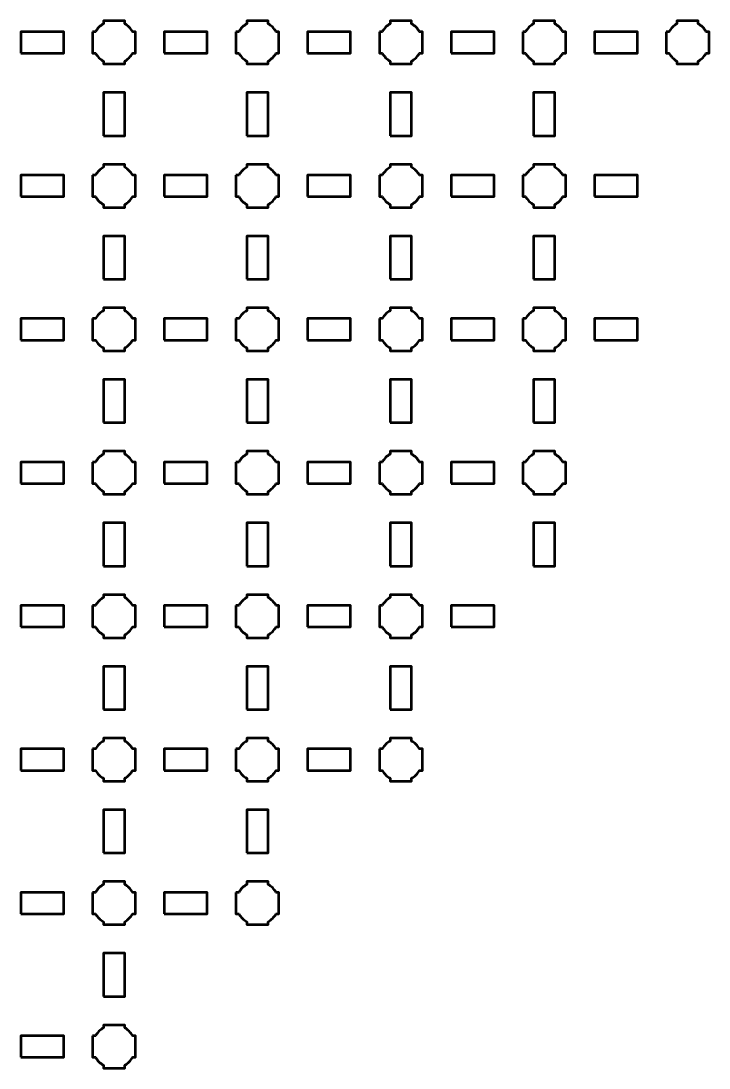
# Model space of a CAD drawing. Header units: centimetres. Extents: x -29.8 to 8.8, y -34.2 to 4.5.
# Drawn here: x -1.8 to 7.8, y -29.15 to -14.55 of the extents above; entities that cross this region are included whole.
import ezdxf

# ---------------------------------------------------------------- set-up
doc = ezdxf.new("R2010")
doc.units = ezdxf.units.CM
doc.header["$MEASUREMENT"] = 0
doc.layers.add('Layer 1', color=7, linetype='Continuous')

msp = doc.modelspace()

# ---------------------------------------------------------------- linework, layer by layer
at = {"layer": 'Layer 1', "lineweight": 53}
for points in [[(-1.8, -15), (-1.2, -15), (-1.2, -14.7), (-1.8, -14.7), (-1.8, -15)], [(0.2, -15), (0.8, -15), (0.8, -14.7), (0.2, -14.7), (0.2, -15)], [(2.2, -15), (2.8, -15), (2.8, -14.7), (2.2, -14.7), (2.2, -15)], [(4.2, -15), (4.8, -15), (4.8, -14.7), (4.2, -14.7), (4.2, -15)], [(6.2, -15), (6.8, -15), (6.8, -14.7), (6.2, -14.7), (6.2, -15)], [(-0.65, -16.15), (-0.35, -16.15), (-0.35, -15.55), (-0.65, -15.55), (-0.65, -16.15)], [(1.35, -16.15), (1.65, -16.15), (1.65, -15.55), (1.35, -15.55), (1.35, -16.15)], [(3.35, -16.15), (3.65, -16.15), (3.65, -15.55), (3.35, -15.55), (3.35, -16.15)], [(5.35, -16.15), (5.65, -16.15), (5.65, -15.55), (5.35, -15.55), (5.35, -16.15)], [(-1.8, -17), (-1.2, -17), (-1.2, -16.7), (-1.8, -16.7), (-1.8, -17)], [(0.2, -17), (0.8, -17), (0.8, -16.7), (0.2, -16.7), (0.2, -17)], [(2.2, -17), (2.8, -17), (2.8, -16.7), (2.2, -16.7), (2.2, -17)], [(4.2, -17), (4.8, -17), (4.8, -16.7), (4.2, -16.7), (4.2, -17)], [(6.2, -17), (6.8, -17), (6.8, -16.7), (6.2, -16.7), (6.2, -17)], [(-0.65, -18.15), (-0.35, -18.15), (-0.35, -17.55), (-0.65, -17.55), (-0.65, -18.15)], [(1.35, -18.15), (1.65, -18.15), (1.65, -17.55), (1.35, -17.55), (1.35, -18.15)], [(3.35, -18.15), (3.65, -18.15), (3.65, -17.55), (3.35, -17.55), (3.35, -18.15)], [(5.35, -18.15), (5.65, -18.15), (5.65, -17.55), (5.35, -17.55), (5.35, -18.15)], [(-1.8, -19), (-1.2, -19), (-1.2, -18.7), (-1.8, -18.7), (-1.8, -19)], [(0.2, -19), (0.8, -19), (0.8, -18.7), (0.2, -18.7), (0.2, -19)], [(2.2, -19), (2.8, -19), (2.8, -18.7), (2.2, -18.7), (2.2, -19)], [(4.2, -19), (4.8, -19), (4.8, -18.7), (4.2, -18.7), (4.2, -19)], [(6.2, -19), (6.8, -19), (6.8, -18.7), (6.2, -18.7), (6.2, -19)], [(-0.65, -20.15), (-0.35, -20.15), (-0.35, -19.55), (-0.65, -19.55), (-0.65, -20.15)], [(1.35, -20.15), (1.65, -20.15), (1.65, -19.55), (1.35, -19.55), (1.35, -20.15)], [(3.35, -20.15), (3.65, -20.15), (3.65, -19.55), (3.35, -19.55), (3.35, -20.15)], [(5.35, -20.15), (5.65, -20.15), (5.65, -19.55), (5.35, -19.55), (5.35, -20.15)], [(-1.8, -21), (-1.2, -21), (-1.2, -20.7), (-1.8, -20.7), (-1.8, -21)], [(0.2, -21), (0.8, -21), (0.8, -20.7), (0.2, -20.7), (0.2, -21)], [(2.2, -21), (2.8, -21), (2.8, -20.7), (2.2, -20.7), (2.2, -21)], [(4.2, -21), (4.8, -21), (4.8, -20.7), (4.2, -20.7), (4.2, -21)], [(-0.65, -22.15), (-0.35, -22.15), (-0.35, -21.55), (-0.65, -21.55), (-0.65, -22.15)], [(1.35, -22.15), (1.65, -22.15), (1.65, -21.55), (1.35, -21.55), (1.35, -22.15)], [(3.35, -22.15), (3.65, -22.15), (3.65, -21.55), (3.35, -21.55), (3.35, -22.15)], [(5.35, -22.15), (5.65, -22.15), (5.65, -21.55), (5.35, -21.55), (5.35, -22.15)], [(-1.8, -23), (-1.2, -23), (-1.2, -22.7), (-1.8, -22.7), (-1.8, -23)], [(0.2, -23), (0.8, -23), (0.8, -22.7), (0.2, -22.7), (0.2, -23)], [(2.2, -23), (2.8, -23), (2.8, -22.7), (2.2, -22.7), (2.2, -23)], [(4.2, -23), (4.8, -23), (4.8, -22.7), (4.2, -22.7), (4.2, -23)], [(-0.65, -24.15), (-0.35, -24.15), (-0.35, -23.55), (-0.65, -23.55), (-0.65, -24.15)], [(1.35, -24.15), (1.65, -24.15), (1.65, -23.55), (1.35, -23.55), (1.35, -24.15)], [(3.35, -24.15), (3.65, -24.15), (3.65, -23.55), (3.35, -23.55), (3.35, -24.15)], [(-1.8, -25), (-1.2, -25), (-1.2, -24.7), (-1.8, -24.7), (-1.8, -25)], [(0.2, -25), (0.8, -25), (0.8, -24.7), (0.2, -24.7), (0.2, -25)], [(2.2, -25), (2.8, -25), (2.8, -24.7), (2.2, -24.7), (2.2, -25)], [(-0.65, -26.15), (-0.35, -26.15), (-0.35, -25.55), (-0.65, -25.55), (-0.65, -26.15)], [(1.35, -26.15), (1.65, -26.15), (1.65, -25.55), (1.35, -25.55), (1.35, -26.15)], [(-1.8, -27), (-1.2, -27), (-1.2, -26.7), (-1.8, -26.7), (-1.8, -27)], [(0.2, -27), (0.8, -27), (0.8, -26.7), (0.2, -26.7), (0.2, -27)], [(-0.65, -28.15), (-0.35, -28.15), (-0.35, -27.55), (-0.65, -27.55), (-0.65, -28.15)], [(-1.8, -29), (-1.2, -29), (-1.2, -28.7), (-1.8, -28.7), (-1.8, -29)]]:
    msp.add_lwpolyline(points, close=True, dxfattribs=at)
for points in [[(-0.8, -14.7), (-0.8, -14.7), (-0.75985, -14.7), (-0.75985, -14.7), (-0.75985, -14.7), (-0.7335, -14.65447), (-0.69553, -14.6165), (-0.65, -14.59015), (-0.65, -14.59015), (-0.65, -14.59015), (-0.65, -14.55), (-0.65, -14.55), (-0.65, -14.55), (-0.65, -14.55), (-0.5, -14.55), (-0.5, -14.55), (-0.5, -14.55), (-0.5, -14.55), (-0.35, -14.55), (-0.35, -14.55), (-0.35, -14.55), (-0.35, -14.55), (-0.35, -14.59015), (-0.35, -14.59015), (-0.35, -14.59015), (-0.30447, -14.6165), (-0.2665, -14.65447), (-0.24015, -14.7), (-0.24015, -14.7), (-0.24015, -14.7), (-0.2, -14.7), (-0.2, -14.7), (-0.2, -14.7), (-0.2, -14.7), (-0.2, -14.85), (-0.2, -14.85), (-0.2, -14.85), (-0.2, -14.85), (-0.2, -15), (-0.2, -15), (-0.2, -15), (-0.2, -15), (-0.24015, -15), (-0.24015, -15), (-0.24015, -15), (-0.2665, -15.04553), (-0.30447, -15.0835), (-0.35, -15.10985), (-0.35, -15.10985), (-0.35, -15.10985), (-0.35, -15.15), (-0.35, -15.15), (-0.35, -15.15), (-0.35, -15.15), (-0.5, -15.15), (-0.5, -15.15), (-0.5, -15.15), (-0.5, -15.15), (-0.65, -15.15), (-0.65, -15.15), (-0.65, -15.15), (-0.65, -15.15), (-0.65, -15.10985), (-0.65, -15.10985), (-0.65, -15.10985), (-0.69553, -15.0835), (-0.7335, -15.04553), (-0.75985, -15), (-0.75985, -15), (-0.75985, -15), (-0.8, -15), (-0.8, -15), (-0.8, -15), (-0.8, -15), (-0.8, -14.85), (-0.8, -14.85), (-0.8, -14.85), (-0.8, -14.85), (-0.8, -14.7), (-0.8, -14.7)], [(1.2, -14.7), (1.2, -14.7), (1.24015, -14.7), (1.24015, -14.7), (1.24015, -14.7), (1.2665, -14.65447), (1.30447, -14.6165), (1.35, -14.59015), (1.35, -14.59015), (1.35, -14.59015), (1.35, -14.55), (1.35, -14.55), (1.35, -14.55), (1.35, -14.55), (1.5, -14.55), (1.5, -14.55), (1.5, -14.55), (1.5, -14.55), (1.65, -14.55), (1.65, -14.55), (1.65, -14.55), (1.65, -14.55), (1.65, -14.59015), (1.65, -14.59015), (1.65, -14.59015), (1.69553, -14.6165), (1.7335, -14.65447), (1.75985, -14.7), (1.75985, -14.7), (1.75985, -14.7), (1.8, -14.7), (1.8, -14.7), (1.8, -14.7), (1.8, -14.7), (1.8, -14.85), (1.8, -14.85), (1.8, -14.85), (1.8, -14.85), (1.8, -15), (1.8, -15), (1.8, -15), (1.8, -15), (1.75985, -15), (1.75985, -15), (1.75985, -15), (1.7335, -15.04553), (1.69553, -15.0835), (1.65, -15.10985), (1.65, -15.10985), (1.65, -15.10985), (1.65, -15.15), (1.65, -15.15), (1.65, -15.15), (1.65, -15.15), (1.5, -15.15), (1.5, -15.15), (1.5, -15.15), (1.5, -15.15), (1.35, -15.15), (1.35, -15.15), (1.35, -15.15), (1.35, -15.15), (1.35, -15.10985), (1.35, -15.10985), (1.35, -15.10985), (1.30447, -15.0835), (1.2665, -15.04553), (1.24015, -15), (1.24015, -15), (1.24015, -15), (1.2, -15), (1.2, -15), (1.2, -15), (1.2, -15), (1.2, -14.85), (1.2, -14.85), (1.2, -14.85), (1.2, -14.85), (1.2, -14.7), (1.2, -14.7)], [(3.2, -14.7), (3.2, -14.7), (3.24015, -14.7), (3.24015, -14.7), (3.24015, -14.7), (3.2665, -14.65447), (3.30447, -14.6165), (3.35, -14.59015), (3.35, -14.59015), (3.35, -14.59015), (3.35, -14.55), (3.35, -14.55), (3.35, -14.55), (3.35, -14.55), (3.5, -14.55), (3.5, -14.55), (3.5, -14.55), (3.5, -14.55), (3.65, -14.55), (3.65, -14.55), (3.65, -14.55), (3.65, -14.55), (3.65, -14.59015), (3.65, -14.59015), (3.65, -14.59015), (3.69553, -14.6165), (3.7335, -14.65447), (3.75985, -14.7), (3.75985, -14.7), (3.75985, -14.7), (3.8, -14.7), (3.8, -14.7), (3.8, -14.7), (3.8, -14.7), (3.8, -14.85), (3.8, -14.85), (3.8, -14.85), (3.8, -14.85), (3.8, -15), (3.8, -15), (3.8, -15), (3.8, -15), (3.75985, -15), (3.75985, -15), (3.75985, -15), (3.7335, -15.04553), (3.69553, -15.0835), (3.65, -15.10985), (3.65, -15.10985), (3.65, -15.10985), (3.65, -15.15), (3.65, -15.15), (3.65, -15.15), (3.65, -15.15), (3.5, -15.15), (3.5, -15.15), (3.5, -15.15), (3.5, -15.15), (3.35, -15.15), (3.35, -15.15), (3.35, -15.15), (3.35, -15.15), (3.35, -15.10985), (3.35, -15.10985), (3.35, -15.10985), (3.30447, -15.0835), (3.2665, -15.04553), (3.24015, -15), (3.24015, -15), (3.24015, -15), (3.2, -15), (3.2, -15), (3.2, -15), (3.2, -15), (3.2, -14.85), (3.2, -14.85), (3.2, -14.85), (3.2, -14.85), (3.2, -14.7), (3.2, -14.7)], [(5.2, -14.7), (5.2, -14.7), (5.24015, -14.7), (5.24015, -14.7), (5.24015, -14.7), (5.2665, -14.65447), (5.30447, -14.6165), (5.35, -14.59015), (5.35, -14.59015), (5.35, -14.59015), (5.35, -14.55), (5.35, -14.55), (5.35, -14.55), (5.35, -14.55), (5.5, -14.55), (5.5, -14.55), (5.5, -14.55), (5.5, -14.55), (5.65, -14.55), (5.65, -14.55), (5.65, -14.55), (5.65, -14.55), (5.65, -14.59015), (5.65, -14.59015), (5.65, -14.59015), (5.69553, -14.6165), (5.7335, -14.65447), (5.75985, -14.7), (5.75985, -14.7), (5.75985, -14.7), (5.8, -14.7), (5.8, -14.7), (5.8, -14.7), (5.8, -14.7), (5.8, -14.85), (5.8, -14.85), (5.8, -14.85), (5.8, -14.85), (5.8, -15), (5.8, -15), (5.8, -15), (5.8, -15), (5.75985, -15), (5.75985, -15), (5.75985, -15), (5.7335, -15.04553), (5.69553, -15.0835), (5.65, -15.10985), (5.65, -15.10985), (5.65, -15.10985), (5.65, -15.15), (5.65, -15.15), (5.65, -15.15), (5.65, -15.15), (5.5, -15.15), (5.5, -15.15), (5.5, -15.15), (5.5, -15.15), (5.35, -15.15), (5.35, -15.15), (5.35, -15.15), (5.35, -15.15), (5.35, -15.10985), (5.35, -15.10985), (5.35, -15.10985), (5.30447, -15.0835), (5.2665, -15.04553), (5.24015, -15), (5.24015, -15), (5.24015, -15), (5.2, -15), (5.2, -15), (5.2, -15), (5.2, -15), (5.2, -14.85), (5.2, -14.85), (5.2, -14.85), (5.2, -14.85), (5.2, -14.7), (5.2, -14.7)], [(7.2, -14.7), (7.2, -14.7), (7.24015, -14.7), (7.24015, -14.7), (7.24015, -14.7), (7.2665, -14.65447), (7.30447, -14.6165), (7.35, -14.59015), (7.35, -14.59015), (7.35, -14.59015), (7.35, -14.55), (7.35, -14.55), (7.35, -14.55), (7.35, -14.55), (7.5, -14.55), (7.5, -14.55), (7.5, -14.55), (7.5, -14.55), (7.65, -14.55), (7.65, -14.55), (7.65, -14.55), (7.65, -14.55), (7.65, -14.59015), (7.65, -14.59015), (7.65, -14.59015), (7.69553, -14.6165), (7.7335, -14.65447), (7.75985, -14.7), (7.75985, -14.7), (7.75985, -14.7), (7.8, -14.7), (7.8, -14.7), (7.8, -14.7), (7.8, -14.7), (7.8, -14.85), (7.8, -14.85), (7.8, -14.85), (7.8, -14.85), (7.8, -15), (7.8, -15), (7.8, -15), (7.8, -15), (7.75985, -15), (7.75985, -15), (7.75985, -15), (7.7335, -15.04553), (7.69553, -15.0835), (7.65, -15.10985), (7.65, -15.10985), (7.65, -15.10985), (7.65, -15.15), (7.65, -15.15), (7.65, -15.15), (7.65, -15.15), (7.5, -15.15), (7.5, -15.15), (7.5, -15.15), (7.5, -15.15), (7.35, -15.15), (7.35, -15.15), (7.35, -15.15), (7.35, -15.15), (7.35, -15.10985), (7.35, -15.10985), (7.35, -15.10985), (7.30447, -15.0835), (7.2665, -15.04553), (7.24015, -15), (7.24015, -15), (7.24015, -15), (7.2, -15), (7.2, -15), (7.2, -15), (7.2, -15), (7.2, -14.85), (7.2, -14.85), (7.2, -14.85), (7.2, -14.85), (7.2, -14.7), (7.2, -14.7)], [(-0.8, -16.7), (-0.8, -16.7), (-0.75985, -16.7), (-0.75985, -16.7), (-0.75985, -16.7), (-0.7335, -16.65447), (-0.69553, -16.6165), (-0.65, -16.59015), (-0.65, -16.59015), (-0.65, -16.59015), (-0.65, -16.55), (-0.65, -16.55), (-0.65, -16.55), (-0.65, -16.55), (-0.5, -16.55), (-0.5, -16.55), (-0.5, -16.55), (-0.5, -16.55), (-0.35, -16.55), (-0.35, -16.55), (-0.35, -16.55), (-0.35, -16.55), (-0.35, -16.59015), (-0.35, -16.59015), (-0.35, -16.59015), (-0.30447, -16.6165), (-0.2665, -16.65447), (-0.24015, -16.7), (-0.24015, -16.7), (-0.24015, -16.7), (-0.2, -16.7), (-0.2, -16.7), (-0.2, -16.7), (-0.2, -16.7), (-0.2, -16.85), (-0.2, -16.85), (-0.2, -16.85), (-0.2, -16.85), (-0.2, -17), (-0.2, -17), (-0.2, -17), (-0.2, -17), (-0.24015, -17), (-0.24015, -17), (-0.24015, -17), (-0.2665, -17.04553), (-0.30447, -17.0835), (-0.35, -17.10985), (-0.35, -17.10985), (-0.35, -17.10985), (-0.35, -17.15), (-0.35, -17.15), (-0.35, -17.15), (-0.35, -17.15), (-0.5, -17.15), (-0.5, -17.15), (-0.5, -17.15), (-0.5, -17.15), (-0.65, -17.15), (-0.65, -17.15), (-0.65, -17.15), (-0.65, -17.15), (-0.65, -17.10985), (-0.65, -17.10985), (-0.65, -17.10985), (-0.69553, -17.0835), (-0.7335, -17.04553), (-0.75985, -17), (-0.75985, -17), (-0.75985, -17), (-0.8, -17), (-0.8, -17), (-0.8, -17), (-0.8, -17), (-0.8, -16.85), (-0.8, -16.85), (-0.8, -16.85), (-0.8, -16.85), (-0.8, -16.7), (-0.8, -16.7)], [(1.2, -16.7), (1.2, -16.7), (1.24015, -16.7), (1.24015, -16.7), (1.24015, -16.7), (1.2665, -16.65447), (1.30447, -16.6165), (1.35, -16.59015), (1.35, -16.59015), (1.35, -16.59015), (1.35, -16.55), (1.35, -16.55), (1.35, -16.55), (1.35, -16.55), (1.5, -16.55), (1.5, -16.55), (1.5, -16.55), (1.5, -16.55), (1.65, -16.55), (1.65, -16.55), (1.65, -16.55), (1.65, -16.55), (1.65, -16.59015), (1.65, -16.59015), (1.65, -16.59015), (1.69553, -16.6165), (1.7335, -16.65447), (1.75985, -16.7), (1.75985, -16.7), (1.75985, -16.7), (1.8, -16.7), (1.8, -16.7), (1.8, -16.7), (1.8, -16.7), (1.8, -16.85), (1.8, -16.85), (1.8, -16.85), (1.8, -16.85), (1.8, -17), (1.8, -17), (1.8, -17), (1.8, -17), (1.75985, -17), (1.75985, -17), (1.75985, -17), (1.7335, -17.04553), (1.69553, -17.0835), (1.65, -17.10985), (1.65, -17.10985), (1.65, -17.10985), (1.65, -17.15), (1.65, -17.15), (1.65, -17.15), (1.65, -17.15), (1.5, -17.15), (1.5, -17.15), (1.5, -17.15), (1.5, -17.15), (1.35, -17.15), (1.35, -17.15), (1.35, -17.15), (1.35, -17.15), (1.35, -17.10985), (1.35, -17.10985), (1.35, -17.10985), (1.30447, -17.0835), (1.2665, -17.04553), (1.24015, -17), (1.24015, -17), (1.24015, -17), (1.2, -17), (1.2, -17), (1.2, -17), (1.2, -17), (1.2, -16.85), (1.2, -16.85), (1.2, -16.85), (1.2, -16.85), (1.2, -16.7), (1.2, -16.7)], [(3.2, -16.7), (3.2, -16.7), (3.24015, -16.7), (3.24015, -16.7), (3.24015, -16.7), (3.2665, -16.65447), (3.30447, -16.6165), (3.35, -16.59015), (3.35, -16.59015), (3.35, -16.59015), (3.35, -16.55), (3.35, -16.55), (3.35, -16.55), (3.35, -16.55), (3.5, -16.55), (3.5, -16.55), (3.5, -16.55), (3.5, -16.55), (3.65, -16.55), (3.65, -16.55), (3.65, -16.55), (3.65, -16.55), (3.65, -16.59015), (3.65, -16.59015), (3.65, -16.59015), (3.69553, -16.6165), (3.7335, -16.65447), (3.75985, -16.7), (3.75985, -16.7), (3.75985, -16.7), (3.8, -16.7), (3.8, -16.7), (3.8, -16.7), (3.8, -16.7), (3.8, -16.85), (3.8, -16.85), (3.8, -16.85), (3.8, -16.85), (3.8, -17), (3.8, -17), (3.8, -17), (3.8, -17), (3.75985, -17), (3.75985, -17), (3.75985, -17), (3.7335, -17.04553), (3.69553, -17.0835), (3.65, -17.10985), (3.65, -17.10985), (3.65, -17.10985), (3.65, -17.15), (3.65, -17.15), (3.65, -17.15), (3.65, -17.15), (3.5, -17.15), (3.5, -17.15), (3.5, -17.15), (3.5, -17.15), (3.35, -17.15), (3.35, -17.15), (3.35, -17.15), (3.35, -17.15), (3.35, -17.10985), (3.35, -17.10985), (3.35, -17.10985), (3.30447, -17.0835), (3.2665, -17.04553), (3.24015, -17), (3.24015, -17), (3.24015, -17), (3.2, -17), (3.2, -17), (3.2, -17), (3.2, -17), (3.2, -16.85), (3.2, -16.85), (3.2, -16.85), (3.2, -16.85), (3.2, -16.7), (3.2, -16.7)], [(5.2, -16.7), (5.2, -16.7), (5.24015, -16.7), (5.24015, -16.7), (5.24015, -16.7), (5.2665, -16.65447), (5.30447, -16.6165), (5.35, -16.59015), (5.35, -16.59015), (5.35, -16.59015), (5.35, -16.55), (5.35, -16.55), (5.35, -16.55), (5.35, -16.55), (5.5, -16.55), (5.5, -16.55), (5.5, -16.55), (5.5, -16.55), (5.65, -16.55), (5.65, -16.55), (5.65, -16.55), (5.65, -16.55), (5.65, -16.59015), (5.65, -16.59015), (5.65, -16.59015), (5.69553, -16.6165), (5.7335, -16.65447), (5.75985, -16.7), (5.75985, -16.7), (5.75985, -16.7), (5.8, -16.7), (5.8, -16.7), (5.8, -16.7), (5.8, -16.7), (5.8, -16.85), (5.8, -16.85), (5.8, -16.85), (5.8, -16.85), (5.8, -17), (5.8, -17), (5.8, -17), (5.8, -17), (5.75985, -17), (5.75985, -17), (5.75985, -17), (5.7335, -17.04553), (5.69553, -17.0835), (5.65, -17.10985), (5.65, -17.10985), (5.65, -17.10985), (5.65, -17.15), (5.65, -17.15), (5.65, -17.15), (5.65, -17.15), (5.5, -17.15), (5.5, -17.15), (5.5, -17.15), (5.5, -17.15), (5.35, -17.15), (5.35, -17.15), (5.35, -17.15), (5.35, -17.15), (5.35, -17.10985), (5.35, -17.10985), (5.35, -17.10985), (5.30447, -17.0835), (5.2665, -17.04553), (5.24015, -17), (5.24015, -17), (5.24015, -17), (5.2, -17), (5.2, -17), (5.2, -17), (5.2, -17), (5.2, -16.85), (5.2, -16.85), (5.2, -16.85), (5.2, -16.85), (5.2, -16.7), (5.2, -16.7)], [(-0.8, -18.7), (-0.8, -18.7), (-0.75985, -18.7), (-0.75985, -18.7), (-0.75985, -18.7), (-0.7335, -18.65447), (-0.69553, -18.6165), (-0.65, -18.59015), (-0.65, -18.59015), (-0.65, -18.59015), (-0.65, -18.55), (-0.65, -18.55), (-0.65, -18.55), (-0.65, -18.55), (-0.5, -18.55), (-0.5, -18.55), (-0.5, -18.55), (-0.5, -18.55), (-0.35, -18.55), (-0.35, -18.55), (-0.35, -18.55), (-0.35, -18.55), (-0.35, -18.59015), (-0.35, -18.59015), (-0.35, -18.59015), (-0.30447, -18.6165), (-0.2665, -18.65447), (-0.24015, -18.7), (-0.24015, -18.7), (-0.24015, -18.7), (-0.2, -18.7), (-0.2, -18.7), (-0.2, -18.7), (-0.2, -18.7), (-0.2, -18.85), (-0.2, -18.85), (-0.2, -18.85), (-0.2, -18.85), (-0.2, -19), (-0.2, -19), (-0.2, -19), (-0.2, -19), (-0.24015, -19), (-0.24015, -19), (-0.24015, -19), (-0.2665, -19.04553), (-0.30447, -19.0835), (-0.35, -19.10985), (-0.35, -19.10985), (-0.35, -19.10985), (-0.35, -19.15), (-0.35, -19.15), (-0.35, -19.15), (-0.35, -19.15), (-0.5, -19.15), (-0.5, -19.15), (-0.5, -19.15), (-0.5, -19.15), (-0.65, -19.15), (-0.65, -19.15), (-0.65, -19.15), (-0.65, -19.15), (-0.65, -19.10985), (-0.65, -19.10985), (-0.65, -19.10985), (-0.69553, -19.0835), (-0.7335, -19.04553), (-0.75985, -19), (-0.75985, -19), (-0.75985, -19), (-0.8, -19), (-0.8, -19), (-0.8, -19), (-0.8, -19), (-0.8, -18.85), (-0.8, -18.85), (-0.8, -18.85), (-0.8, -18.85), (-0.8, -18.7), (-0.8, -18.7)], [(1.2, -18.7), (1.2, -18.7), (1.24015, -18.7), (1.24015, -18.7), (1.24015, -18.7), (1.2665, -18.65447), (1.30447, -18.6165), (1.35, -18.59015), (1.35, -18.59015), (1.35, -18.59015), (1.35, -18.55), (1.35, -18.55), (1.35, -18.55), (1.35, -18.55), (1.5, -18.55), (1.5, -18.55), (1.5, -18.55), (1.5, -18.55), (1.65, -18.55), (1.65, -18.55), (1.65, -18.55), (1.65, -18.55), (1.65, -18.59015), (1.65, -18.59015), (1.65, -18.59015), (1.69553, -18.6165), (1.7335, -18.65447), (1.75985, -18.7), (1.75985, -18.7), (1.75985, -18.7), (1.8, -18.7), (1.8, -18.7), (1.8, -18.7), (1.8, -18.7), (1.8, -18.85), (1.8, -18.85), (1.8, -18.85), (1.8, -18.85), (1.8, -19), (1.8, -19), (1.8, -19), (1.8, -19), (1.75985, -19), (1.75985, -19), (1.75985, -19), (1.7335, -19.04553), (1.69553, -19.0835), (1.65, -19.10985), (1.65, -19.10985), (1.65, -19.10985), (1.65, -19.15), (1.65, -19.15), (1.65, -19.15), (1.65, -19.15), (1.5, -19.15), (1.5, -19.15), (1.5, -19.15), (1.5, -19.15), (1.35, -19.15), (1.35, -19.15), (1.35, -19.15), (1.35, -19.15), (1.35, -19.10985), (1.35, -19.10985), (1.35, -19.10985), (1.30447, -19.0835), (1.2665, -19.04553), (1.24015, -19), (1.24015, -19), (1.24015, -19), (1.2, -19), (1.2, -19), (1.2, -19), (1.2, -19), (1.2, -18.85), (1.2, -18.85), (1.2, -18.85), (1.2, -18.85), (1.2, -18.7), (1.2, -18.7)], [(3.2, -18.7), (3.2, -18.7), (3.24015, -18.7), (3.24015, -18.7), (3.24015, -18.7), (3.2665, -18.65447), (3.30447, -18.6165), (3.35, -18.59015), (3.35, -18.59015), (3.35, -18.59015), (3.35, -18.55), (3.35, -18.55), (3.35, -18.55), (3.35, -18.55), (3.5, -18.55), (3.5, -18.55), (3.5, -18.55), (3.5, -18.55), (3.65, -18.55), (3.65, -18.55), (3.65, -18.55), (3.65, -18.55), (3.65, -18.59015), (3.65, -18.59015), (3.65, -18.59015), (3.69553, -18.6165), (3.7335, -18.65447), (3.75985, -18.7), (3.75985, -18.7), (3.75985, -18.7), (3.8, -18.7), (3.8, -18.7), (3.8, -18.7), (3.8, -18.7), (3.8, -18.85), (3.8, -18.85), (3.8, -18.85), (3.8, -18.85), (3.8, -19), (3.8, -19), (3.8, -19), (3.8, -19), (3.75985, -19), (3.75985, -19), (3.75985, -19), (3.7335, -19.04553), (3.69553, -19.0835), (3.65, -19.10985), (3.65, -19.10985), (3.65, -19.10985), (3.65, -19.15), (3.65, -19.15), (3.65, -19.15), (3.65, -19.15), (3.5, -19.15), (3.5, -19.15), (3.5, -19.15), (3.5, -19.15), (3.35, -19.15), (3.35, -19.15), (3.35, -19.15), (3.35, -19.15), (3.35, -19.10985), (3.35, -19.10985), (3.35, -19.10985), (3.30447, -19.0835), (3.2665, -19.04553), (3.24015, -19), (3.24015, -19), (3.24015, -19), (3.2, -19), (3.2, -19), (3.2, -19), (3.2, -19), (3.2, -18.85), (3.2, -18.85), (3.2, -18.85), (3.2, -18.85), (3.2, -18.7), (3.2, -18.7)], [(5.2, -18.7), (5.2, -18.7), (5.24015, -18.7), (5.24015, -18.7), (5.24015, -18.7), (5.2665, -18.65447), (5.30447, -18.6165), (5.35, -18.59015), (5.35, -18.59015), (5.35, -18.59015), (5.35, -18.55), (5.35, -18.55), (5.35, -18.55), (5.35, -18.55), (5.5, -18.55), (5.5, -18.55), (5.5, -18.55), (5.5, -18.55), (5.65, -18.55), (5.65, -18.55), (5.65, -18.55), (5.65, -18.55), (5.65, -18.59015), (5.65, -18.59015), (5.65, -18.59015), (5.69553, -18.6165), (5.7335, -18.65447), (5.75985, -18.7), (5.75985, -18.7), (5.75985, -18.7), (5.8, -18.7), (5.8, -18.7), (5.8, -18.7), (5.8, -18.7), (5.8, -18.85), (5.8, -18.85), (5.8, -18.85), (5.8, -18.85), (5.8, -19), (5.8, -19), (5.8, -19), (5.8, -19), (5.75985, -19), (5.75985, -19), (5.75985, -19), (5.7335, -19.04553), (5.69553, -19.0835), (5.65, -19.10985), (5.65, -19.10985), (5.65, -19.10985), (5.65, -19.15), (5.65, -19.15), (5.65, -19.15), (5.65, -19.15), (5.5, -19.15), (5.5, -19.15), (5.5, -19.15), (5.5, -19.15), (5.35, -19.15), (5.35, -19.15), (5.35, -19.15), (5.35, -19.15), (5.35, -19.10985), (5.35, -19.10985), (5.35, -19.10985), (5.30447, -19.0835), (5.2665, -19.04553), (5.24015, -19), (5.24015, -19), (5.24015, -19), (5.2, -19), (5.2, -19), (5.2, -19), (5.2, -19), (5.2, -18.85), (5.2, -18.85), (5.2, -18.85), (5.2, -18.85), (5.2, -18.7), (5.2, -18.7)], [(-0.8, -20.7), (-0.8, -20.7), (-0.75985, -20.7), (-0.75985, -20.7), (-0.75985, -20.7), (-0.7335, -20.65447), (-0.69553, -20.6165), (-0.65, -20.59015), (-0.65, -20.59015), (-0.65, -20.59015), (-0.65, -20.55), (-0.65, -20.55), (-0.65, -20.55), (-0.65, -20.55), (-0.5, -20.55), (-0.5, -20.55), (-0.5, -20.55), (-0.5, -20.55), (-0.35, -20.55), (-0.35, -20.55), (-0.35, -20.55), (-0.35, -20.55), (-0.35, -20.59015), (-0.35, -20.59015), (-0.35, -20.59015), (-0.30447, -20.6165), (-0.2665, -20.65447), (-0.24015, -20.7), (-0.24015, -20.7), (-0.24015, -20.7), (-0.2, -20.7), (-0.2, -20.7), (-0.2, -20.7), (-0.2, -20.7), (-0.2, -20.85), (-0.2, -20.85), (-0.2, -20.85), (-0.2, -20.85), (-0.2, -21), (-0.2, -21), (-0.2, -21), (-0.2, -21), (-0.24015, -21), (-0.24015, -21), (-0.24015, -21), (-0.2665, -21.04553), (-0.30447, -21.0835), (-0.35, -21.10985), (-0.35, -21.10985), (-0.35, -21.10985), (-0.35, -21.15), (-0.35, -21.15), (-0.35, -21.15), (-0.35, -21.15), (-0.5, -21.15), (-0.5, -21.15), (-0.5, -21.15), (-0.5, -21.15), (-0.65, -21.15), (-0.65, -21.15), (-0.65, -21.15), (-0.65, -21.15), (-0.65, -21.10985), (-0.65, -21.10985), (-0.65, -21.10985), (-0.69553, -21.0835), (-0.7335, -21.04553), (-0.75985, -21), (-0.75985, -21), (-0.75985, -21), (-0.8, -21), (-0.8, -21), (-0.8, -21), (-0.8, -21), (-0.8, -20.85), (-0.8, -20.85), (-0.8, -20.85), (-0.8, -20.85), (-0.8, -20.7), (-0.8, -20.7)], [(1.2, -20.7), (1.2, -20.7), (1.24015, -20.7), (1.24015, -20.7), (1.24015, -20.7), (1.2665, -20.65447), (1.30447, -20.6165), (1.35, -20.59015), (1.35, -20.59015), (1.35, -20.59015), (1.35, -20.55), (1.35, -20.55), (1.35, -20.55), (1.35, -20.55), (1.5, -20.55), (1.5, -20.55), (1.5, -20.55), (1.5, -20.55), (1.65, -20.55), (1.65, -20.55), (1.65, -20.55), (1.65, -20.55), (1.65, -20.59015), (1.65, -20.59015), (1.65, -20.59015), (1.69553, -20.6165), (1.7335, -20.65447), (1.75985, -20.7), (1.75985, -20.7), (1.75985, -20.7), (1.8, -20.7), (1.8, -20.7), (1.8, -20.7), (1.8, -20.7), (1.8, -20.85), (1.8, -20.85), (1.8, -20.85), (1.8, -20.85), (1.8, -21), (1.8, -21), (1.8, -21), (1.8, -21), (1.75985, -21), (1.75985, -21), (1.75985, -21), (1.7335, -21.04553), (1.69553, -21.0835), (1.65, -21.10985), (1.65, -21.10985), (1.65, -21.10985), (1.65, -21.15), (1.65, -21.15), (1.65, -21.15), (1.65, -21.15), (1.5, -21.15), (1.5, -21.15), (1.5, -21.15), (1.5, -21.15), (1.35, -21.15), (1.35, -21.15), (1.35, -21.15), (1.35, -21.15), (1.35, -21.10985), (1.35, -21.10985), (1.35, -21.10985), (1.30447, -21.0835), (1.2665, -21.04553), (1.24015, -21), (1.24015, -21), (1.24015, -21), (1.2, -21), (1.2, -21), (1.2, -21), (1.2, -21), (1.2, -20.85), (1.2, -20.85), (1.2, -20.85), (1.2, -20.85), (1.2, -20.7), (1.2, -20.7)], [(3.2, -20.7), (3.2, -20.7), (3.24015, -20.7), (3.24015, -20.7), (3.24015, -20.7), (3.2665, -20.65447), (3.30447, -20.6165), (3.35, -20.59015), (3.35, -20.59015), (3.35, -20.59015), (3.35, -20.55), (3.35, -20.55), (3.35, -20.55), (3.35, -20.55), (3.5, -20.55), (3.5, -20.55), (3.5, -20.55), (3.5, -20.55), (3.65, -20.55), (3.65, -20.55), (3.65, -20.55), (3.65, -20.55), (3.65, -20.59015), (3.65, -20.59015), (3.65, -20.59015), (3.69553, -20.6165), (3.7335, -20.65447), (3.75985, -20.7), (3.75985, -20.7), (3.75985, -20.7), (3.8, -20.7), (3.8, -20.7), (3.8, -20.7), (3.8, -20.7), (3.8, -20.85), (3.8, -20.85), (3.8, -20.85), (3.8, -20.85), (3.8, -21), (3.8, -21), (3.8, -21), (3.8, -21), (3.75985, -21), (3.75985, -21), (3.75985, -21), (3.7335, -21.04553), (3.69553, -21.0835), (3.65, -21.10985), (3.65, -21.10985), (3.65, -21.10985), (3.65, -21.15), (3.65, -21.15), (3.65, -21.15), (3.65, -21.15), (3.5, -21.15), (3.5, -21.15), (3.5, -21.15), (3.5, -21.15), (3.35, -21.15), (3.35, -21.15), (3.35, -21.15), (3.35, -21.15), (3.35, -21.10985), (3.35, -21.10985), (3.35, -21.10985), (3.30447, -21.0835), (3.2665, -21.04553), (3.24015, -21), (3.24015, -21), (3.24015, -21), (3.2, -21), (3.2, -21), (3.2, -21), (3.2, -21), (3.2, -20.85), (3.2, -20.85), (3.2, -20.85), (3.2, -20.85), (3.2, -20.7), (3.2, -20.7)], [(5.2, -20.7), (5.2, -20.7), (5.24015, -20.7), (5.24015, -20.7), (5.24015, -20.7), (5.2665, -20.65447), (5.30447, -20.6165), (5.35, -20.59015), (5.35, -20.59015), (5.35, -20.59015), (5.35, -20.55), (5.35, -20.55), (5.35, -20.55), (5.35, -20.55), (5.5, -20.55), (5.5, -20.55), (5.5, -20.55), (5.5, -20.55), (5.65, -20.55), (5.65, -20.55), (5.65, -20.55), (5.65, -20.55), (5.65, -20.59015), (5.65, -20.59015), (5.65, -20.59015), (5.69553, -20.6165), (5.7335, -20.65447), (5.75985, -20.7), (5.75985, -20.7), (5.75985, -20.7), (5.8, -20.7), (5.8, -20.7), (5.8, -20.7), (5.8, -20.7), (5.8, -20.85), (5.8, -20.85), (5.8, -20.85), (5.8, -20.85), (5.8, -21), (5.8, -21), (5.8, -21), (5.8, -21), (5.75985, -21), (5.75985, -21), (5.75985, -21), (5.7335, -21.04553), (5.69553, -21.0835), (5.65, -21.10985), (5.65, -21.10985), (5.65, -21.10985), (5.65, -21.15), (5.65, -21.15), (5.65, -21.15), (5.65, -21.15), (5.5, -21.15), (5.5, -21.15), (5.5, -21.15), (5.5, -21.15), (5.35, -21.15), (5.35, -21.15), (5.35, -21.15), (5.35, -21.15), (5.35, -21.10985), (5.35, -21.10985), (5.35, -21.10985), (5.30447, -21.0835), (5.2665, -21.04553), (5.24015, -21), (5.24015, -21), (5.24015, -21), (5.2, -21), (5.2, -21), (5.2, -21), (5.2, -21), (5.2, -20.85), (5.2, -20.85), (5.2, -20.85), (5.2, -20.85), (5.2, -20.7), (5.2, -20.7)], [(-0.8, -22.7), (-0.8, -22.7), (-0.75985, -22.7), (-0.75985, -22.7), (-0.75985, -22.7), (-0.7335, -22.65447), (-0.69553, -22.6165), (-0.65, -22.59015), (-0.65, -22.59015), (-0.65, -22.59015), (-0.65, -22.55), (-0.65, -22.55), (-0.65, -22.55), (-0.65, -22.55), (-0.5, -22.55), (-0.5, -22.55), (-0.5, -22.55), (-0.5, -22.55), (-0.35, -22.55), (-0.35, -22.55), (-0.35, -22.55), (-0.35, -22.55), (-0.35, -22.59015), (-0.35, -22.59015), (-0.35, -22.59015), (-0.30447, -22.6165), (-0.2665, -22.65447), (-0.24015, -22.7), (-0.24015, -22.7), (-0.24015, -22.7), (-0.2, -22.7), (-0.2, -22.7), (-0.2, -22.7), (-0.2, -22.7), (-0.2, -22.85), (-0.2, -22.85), (-0.2, -22.85), (-0.2, -22.85), (-0.2, -23), (-0.2, -23), (-0.2, -23), (-0.2, -23), (-0.24015, -23), (-0.24015, -23), (-0.24015, -23), (-0.2665, -23.04553), (-0.30447, -23.0835), (-0.35, -23.10985), (-0.35, -23.10985), (-0.35, -23.10985), (-0.35, -23.15), (-0.35, -23.15), (-0.35, -23.15), (-0.35, -23.15), (-0.5, -23.15), (-0.5, -23.15), (-0.5, -23.15), (-0.5, -23.15), (-0.65, -23.15), (-0.65, -23.15), (-0.65, -23.15), (-0.65, -23.15), (-0.65, -23.10985), (-0.65, -23.10985), (-0.65, -23.10985), (-0.69553, -23.0835), (-0.7335, -23.04553), (-0.75985, -23), (-0.75985, -23), (-0.75985, -23), (-0.8, -23), (-0.8, -23), (-0.8, -23), (-0.8, -23), (-0.8, -22.85), (-0.8, -22.85), (-0.8, -22.85), (-0.8, -22.85), (-0.8, -22.7), (-0.8, -22.7)], [(1.2, -22.7), (1.2, -22.7), (1.24015, -22.7), (1.24015, -22.7), (1.24015, -22.7), (1.2665, -22.65447), (1.30447, -22.6165), (1.35, -22.59015), (1.35, -22.59015), (1.35, -22.59015), (1.35, -22.55), (1.35, -22.55), (1.35, -22.55), (1.35, -22.55), (1.5, -22.55), (1.5, -22.55), (1.5, -22.55), (1.5, -22.55), (1.65, -22.55), (1.65, -22.55), (1.65, -22.55), (1.65, -22.55), (1.65, -22.59015), (1.65, -22.59015), (1.65, -22.59015), (1.69553, -22.6165), (1.7335, -22.65447), (1.75985, -22.7), (1.75985, -22.7), (1.75985, -22.7), (1.8, -22.7), (1.8, -22.7), (1.8, -22.7), (1.8, -22.7), (1.8, -22.85), (1.8, -22.85), (1.8, -22.85), (1.8, -22.85), (1.8, -23), (1.8, -23), (1.8, -23), (1.8, -23), (1.75985, -23), (1.75985, -23), (1.75985, -23), (1.7335, -23.04553), (1.69553, -23.0835), (1.65, -23.10985), (1.65, -23.10985), (1.65, -23.10985), (1.65, -23.15), (1.65, -23.15), (1.65, -23.15), (1.65, -23.15), (1.5, -23.15), (1.5, -23.15), (1.5, -23.15), (1.5, -23.15), (1.35, -23.15), (1.35, -23.15), (1.35, -23.15), (1.35, -23.15), (1.35, -23.10985), (1.35, -23.10985), (1.35, -23.10985), (1.30447, -23.0835), (1.2665, -23.04553), (1.24015, -23), (1.24015, -23), (1.24015, -23), (1.2, -23), (1.2, -23), (1.2, -23), (1.2, -23), (1.2, -22.85), (1.2, -22.85), (1.2, -22.85), (1.2, -22.85), (1.2, -22.7), (1.2, -22.7)], [(3.2, -22.7), (3.2, -22.7), (3.24015, -22.7), (3.24015, -22.7), (3.24015, -22.7), (3.2665, -22.65447), (3.30447, -22.6165), (3.35, -22.59015), (3.35, -22.59015), (3.35, -22.59015), (3.35, -22.55), (3.35, -22.55), (3.35, -22.55), (3.35, -22.55), (3.5, -22.55), (3.5, -22.55), (3.5, -22.55), (3.5, -22.55), (3.65, -22.55), (3.65, -22.55), (3.65, -22.55), (3.65, -22.55), (3.65, -22.59015), (3.65, -22.59015), (3.65, -22.59015), (3.69553, -22.6165), (3.7335, -22.65447), (3.75985, -22.7), (3.75985, -22.7), (3.75985, -22.7), (3.8, -22.7), (3.8, -22.7), (3.8, -22.7), (3.8, -22.7), (3.8, -22.85), (3.8, -22.85), (3.8, -22.85), (3.8, -22.85), (3.8, -23), (3.8, -23), (3.8, -23), (3.8, -23), (3.75985, -23), (3.75985, -23), (3.75985, -23), (3.7335, -23.04553), (3.69553, -23.0835), (3.65, -23.10985), (3.65, -23.10985), (3.65, -23.10985), (3.65, -23.15), (3.65, -23.15), (3.65, -23.15), (3.65, -23.15), (3.5, -23.15), (3.5, -23.15), (3.5, -23.15), (3.5, -23.15), (3.35, -23.15), (3.35, -23.15), (3.35, -23.15), (3.35, -23.15), (3.35, -23.10985), (3.35, -23.10985), (3.35, -23.10985), (3.30447, -23.0835), (3.2665, -23.04553), (3.24015, -23), (3.24015, -23), (3.24015, -23), (3.2, -23), (3.2, -23), (3.2, -23), (3.2, -23), (3.2, -22.85), (3.2, -22.85), (3.2, -22.85), (3.2, -22.85), (3.2, -22.7), (3.2, -22.7)], [(-0.8, -24.7), (-0.8, -24.7), (-0.75985, -24.7), (-0.75985, -24.7), (-0.75985, -24.7), (-0.7335, -24.65447), (-0.69553, -24.6165), (-0.65, -24.59015), (-0.65, -24.59015), (-0.65, -24.59015), (-0.65, -24.55), (-0.65, -24.55), (-0.65, -24.55), (-0.65, -24.55), (-0.5, -24.55), (-0.5, -24.55), (-0.5, -24.55), (-0.5, -24.55), (-0.35, -24.55), (-0.35, -24.55), (-0.35, -24.55), (-0.35, -24.55), (-0.35, -24.59015), (-0.35, -24.59015), (-0.35, -24.59015), (-0.30447, -24.6165), (-0.2665, -24.65447), (-0.24015, -24.7), (-0.24015, -24.7), (-0.24015, -24.7), (-0.2, -24.7), (-0.2, -24.7), (-0.2, -24.7), (-0.2, -24.7), (-0.2, -24.85), (-0.2, -24.85), (-0.2, -24.85), (-0.2, -24.85), (-0.2, -25), (-0.2, -25), (-0.2, -25), (-0.2, -25), (-0.24015, -25), (-0.24015, -25), (-0.24015, -25), (-0.2665, -25.04553), (-0.30447, -25.0835), (-0.35, -25.10985), (-0.35, -25.10985), (-0.35, -25.10985), (-0.35, -25.15), (-0.35, -25.15), (-0.35, -25.15), (-0.35, -25.15), (-0.5, -25.15), (-0.5, -25.15), (-0.5, -25.15), (-0.5, -25.15), (-0.65, -25.15), (-0.65, -25.15), (-0.65, -25.15), (-0.65, -25.15), (-0.65, -25.10985), (-0.65, -25.10985), (-0.65, -25.10985), (-0.69553, -25.0835), (-0.7335, -25.04553), (-0.75985, -25), (-0.75985, -25), (-0.75985, -25), (-0.8, -25), (-0.8, -25), (-0.8, -25), (-0.8, -25), (-0.8, -24.85), (-0.8, -24.85), (-0.8, -24.85), (-0.8, -24.85), (-0.8, -24.7), (-0.8, -24.7)], [(1.2, -24.7), (1.2, -24.7), (1.24015, -24.7), (1.24015, -24.7), (1.24015, -24.7), (1.2665, -24.65447), (1.30447, -24.6165), (1.35, -24.59015), (1.35, -24.59015), (1.35, -24.59015), (1.35, -24.55), (1.35, -24.55), (1.35, -24.55), (1.35, -24.55), (1.5, -24.55), (1.5, -24.55), (1.5, -24.55), (1.5, -24.55), (1.65, -24.55), (1.65, -24.55), (1.65, -24.55), (1.65, -24.55), (1.65, -24.59015), (1.65, -24.59015), (1.65, -24.59015), (1.69553, -24.6165), (1.7335, -24.65447), (1.75985, -24.7), (1.75985, -24.7), (1.75985, -24.7), (1.8, -24.7), (1.8, -24.7), (1.8, -24.7), (1.8, -24.7), (1.8, -24.85), (1.8, -24.85), (1.8, -24.85), (1.8, -24.85), (1.8, -25), (1.8, -25), (1.8, -25), (1.8, -25), (1.75985, -25), (1.75985, -25), (1.75985, -25), (1.7335, -25.04553), (1.69553, -25.0835), (1.65, -25.10985), (1.65, -25.10985), (1.65, -25.10985), (1.65, -25.15), (1.65, -25.15), (1.65, -25.15), (1.65, -25.15), (1.5, -25.15), (1.5, -25.15), (1.5, -25.15), (1.5, -25.15), (1.35, -25.15), (1.35, -25.15), (1.35, -25.15), (1.35, -25.15), (1.35, -25.10985), (1.35, -25.10985), (1.35, -25.10985), (1.30447, -25.0835), (1.2665, -25.04553), (1.24015, -25), (1.24015, -25), (1.24015, -25), (1.2, -25), (1.2, -25), (1.2, -25), (1.2, -25), (1.2, -24.85), (1.2, -24.85), (1.2, -24.85), (1.2, -24.85), (1.2, -24.7), (1.2, -24.7)], [(3.2, -24.7), (3.2, -24.7), (3.24015, -24.7), (3.24015, -24.7), (3.24015, -24.7), (3.2665, -24.65447), (3.30447, -24.6165), (3.35, -24.59015), (3.35, -24.59015), (3.35, -24.59015), (3.35, -24.55), (3.35, -24.55), (3.35, -24.55), (3.35, -24.55), (3.5, -24.55), (3.5, -24.55), (3.5, -24.55), (3.5, -24.55), (3.65, -24.55), (3.65, -24.55), (3.65, -24.55), (3.65, -24.55), (3.65, -24.59015), (3.65, -24.59015), (3.65, -24.59015), (3.69553, -24.6165), (3.7335, -24.65447), (3.75985, -24.7), (3.75985, -24.7), (3.75985, -24.7), (3.8, -24.7), (3.8, -24.7), (3.8, -24.7), (3.8, -24.7), (3.8, -24.85), (3.8, -24.85), (3.8, -24.85), (3.8, -24.85), (3.8, -25), (3.8, -25), (3.8, -25), (3.8, -25), (3.75985, -25), (3.75985, -25), (3.75985, -25), (3.7335, -25.04553), (3.69553, -25.0835), (3.65, -25.10985), (3.65, -25.10985), (3.65, -25.10985), (3.65, -25.15), (3.65, -25.15), (3.65, -25.15), (3.65, -25.15), (3.5, -25.15), (3.5, -25.15), (3.5, -25.15), (3.5, -25.15), (3.35, -25.15), (3.35, -25.15), (3.35, -25.15), (3.35, -25.15), (3.35, -25.10985), (3.35, -25.10985), (3.35, -25.10985), (3.30447, -25.0835), (3.2665, -25.04553), (3.24015, -25), (3.24015, -25), (3.24015, -25), (3.2, -25), (3.2, -25), (3.2, -25), (3.2, -25), (3.2, -24.85), (3.2, -24.85), (3.2, -24.85), (3.2, -24.85), (3.2, -24.7), (3.2, -24.7)], [(-0.8, -26.7), (-0.8, -26.7), (-0.75985, -26.7), (-0.75985, -26.7), (-0.75985, -26.7), (-0.7335, -26.65447), (-0.69553, -26.6165), (-0.65, -26.59015), (-0.65, -26.59015), (-0.65, -26.59015), (-0.65, -26.55), (-0.65, -26.55), (-0.65, -26.55), (-0.65, -26.55), (-0.5, -26.55), (-0.5, -26.55), (-0.5, -26.55), (-0.5, -26.55), (-0.35, -26.55), (-0.35, -26.55), (-0.35, -26.55), (-0.35, -26.55), (-0.35, -26.59015), (-0.35, -26.59015), (-0.35, -26.59015), (-0.30447, -26.6165), (-0.2665, -26.65447), (-0.24015, -26.7), (-0.24015, -26.7), (-0.24015, -26.7), (-0.2, -26.7), (-0.2, -26.7), (-0.2, -26.7), (-0.2, -26.7), (-0.2, -26.85), (-0.2, -26.85), (-0.2, -26.85), (-0.2, -26.85), (-0.2, -27), (-0.2, -27), (-0.2, -27), (-0.2, -27), (-0.24015, -27), (-0.24015, -27), (-0.24015, -27), (-0.2665, -27.04553), (-0.30447, -27.0835), (-0.35, -27.10985), (-0.35, -27.10985), (-0.35, -27.10985), (-0.35, -27.15), (-0.35, -27.15), (-0.35, -27.15), (-0.35, -27.15), (-0.5, -27.15), (-0.5, -27.15), (-0.5, -27.15), (-0.5, -27.15), (-0.65, -27.15), (-0.65, -27.15), (-0.65, -27.15), (-0.65, -27.15), (-0.65, -27.10985), (-0.65, -27.10985), (-0.65, -27.10985), (-0.69553, -27.0835), (-0.7335, -27.04553), (-0.75985, -27), (-0.75985, -27), (-0.75985, -27), (-0.8, -27), (-0.8, -27), (-0.8, -27), (-0.8, -27), (-0.8, -26.85), (-0.8, -26.85), (-0.8, -26.85), (-0.8, -26.85), (-0.8, -26.7), (-0.8, -26.7)], [(1.2, -26.7), (1.2, -26.7), (1.24015, -26.7), (1.24015, -26.7), (1.24015, -26.7), (1.2665, -26.65447), (1.30447, -26.6165), (1.35, -26.59015), (1.35, -26.59015), (1.35, -26.59015), (1.35, -26.55), (1.35, -26.55), (1.35, -26.55), (1.35, -26.55), (1.5, -26.55), (1.5, -26.55), (1.5, -26.55), (1.5, -26.55), (1.65, -26.55), (1.65, -26.55), (1.65, -26.55), (1.65, -26.55), (1.65, -26.59015), (1.65, -26.59015), (1.65, -26.59015), (1.69553, -26.6165), (1.7335, -26.65447), (1.75985, -26.7), (1.75985, -26.7), (1.75985, -26.7), (1.8, -26.7), (1.8, -26.7), (1.8, -26.7), (1.8, -26.7), (1.8, -26.85), (1.8, -26.85), (1.8, -26.85), (1.8, -26.85), (1.8, -27), (1.8, -27), (1.8, -27), (1.8, -27), (1.75985, -27), (1.75985, -27), (1.75985, -27), (1.7335, -27.04553), (1.69553, -27.0835), (1.65, -27.10985), (1.65, -27.10985), (1.65, -27.10985), (1.65, -27.15), (1.65, -27.15), (1.65, -27.15), (1.65, -27.15), (1.5, -27.15), (1.5, -27.15), (1.5, -27.15), (1.5, -27.15), (1.35, -27.15), (1.35, -27.15), (1.35, -27.15), (1.35, -27.15), (1.35, -27.10985), (1.35, -27.10985), (1.35, -27.10985), (1.30447, -27.0835), (1.2665, -27.04553), (1.24015, -27), (1.24015, -27), (1.24015, -27), (1.2, -27), (1.2, -27), (1.2, -27), (1.2, -27), (1.2, -26.85), (1.2, -26.85), (1.2, -26.85), (1.2, -26.85), (1.2, -26.7), (1.2, -26.7)], [(-0.8, -28.7), (-0.8, -28.7), (-0.75985, -28.7), (-0.75985, -28.7), (-0.75985, -28.7), (-0.7335, -28.65447), (-0.69553, -28.6165), (-0.65, -28.59015), (-0.65, -28.59015), (-0.65, -28.59015), (-0.65, -28.55), (-0.65, -28.55), (-0.65, -28.55), (-0.65, -28.55), (-0.5, -28.55), (-0.5, -28.55), (-0.5, -28.55), (-0.5, -28.55), (-0.35, -28.55), (-0.35, -28.55), (-0.35, -28.55), (-0.35, -28.55), (-0.35, -28.59015), (-0.35, -28.59015), (-0.35, -28.59015), (-0.30447, -28.6165), (-0.2665, -28.65447), (-0.24015, -28.7), (-0.24015, -28.7), (-0.24015, -28.7), (-0.2, -28.7), (-0.2, -28.7), (-0.2, -28.7), (-0.2, -28.7), (-0.2, -28.85), (-0.2, -28.85), (-0.2, -28.85), (-0.2, -28.85), (-0.2, -29), (-0.2, -29), (-0.2, -29), (-0.2, -29), (-0.24015, -29), (-0.24015, -29), (-0.24015, -29), (-0.2665, -29.04553), (-0.30447, -29.0835), (-0.35, -29.10985), (-0.35, -29.10985), (-0.35, -29.10985), (-0.35, -29.15), (-0.35, -29.15), (-0.35, -29.15), (-0.35, -29.15), (-0.5, -29.15), (-0.5, -29.15), (-0.5, -29.15), (-0.5, -29.15), (-0.65, -29.15), (-0.65, -29.15), (-0.65, -29.15), (-0.65, -29.15), (-0.65, -29.10985), (-0.65, -29.10985), (-0.65, -29.10985), (-0.69553, -29.0835), (-0.7335, -29.04553), (-0.75985, -29), (-0.75985, -29), (-0.75985, -29), (-0.8, -29), (-0.8, -29), (-0.8, -29), (-0.8, -29), (-0.8, -28.85), (-0.8, -28.85), (-0.8, -28.85), (-0.8, -28.85), (-0.8, -28.7), (-0.8, -28.7)]]:
    msp.add_open_spline(points, degree=3, knots=[0, 0, 0, 0, 0.05, 0.05, 0.05, 0.05, 0.1, 0.1, 0.1, 0.1, 0.15, 0.15, 0.15, 0.15, 0.2, 0.2, 0.2, 0.2, 0.25, 0.25, 0.25, 0.25, 0.3, 0.3, 0.3, 0.3, 0.35, 0.35, 0.35, 0.35, 0.4, 0.4, 0.4, 0.4, 0.45, 0.45, 0.45, 0.45, 0.5, 0.5, 0.5, 0.5, 0.55, 0.55, 0.55, 0.55, 0.6, 0.6, 0.6, 0.6, 0.65, 0.65, 0.65, 0.65, 0.7, 0.7, 0.7, 0.7, 0.75, 0.75, 0.75, 0.75, 0.8, 0.8, 0.8, 0.8, 0.85, 0.85, 0.85, 0.85, 0.9, 0.9, 0.9, 0.9, 0.95, 0.95, 0.95, 0.95, 1, 1, 1, 1], dxfattribs=at)

doc.saveas('drawing.dxf')
